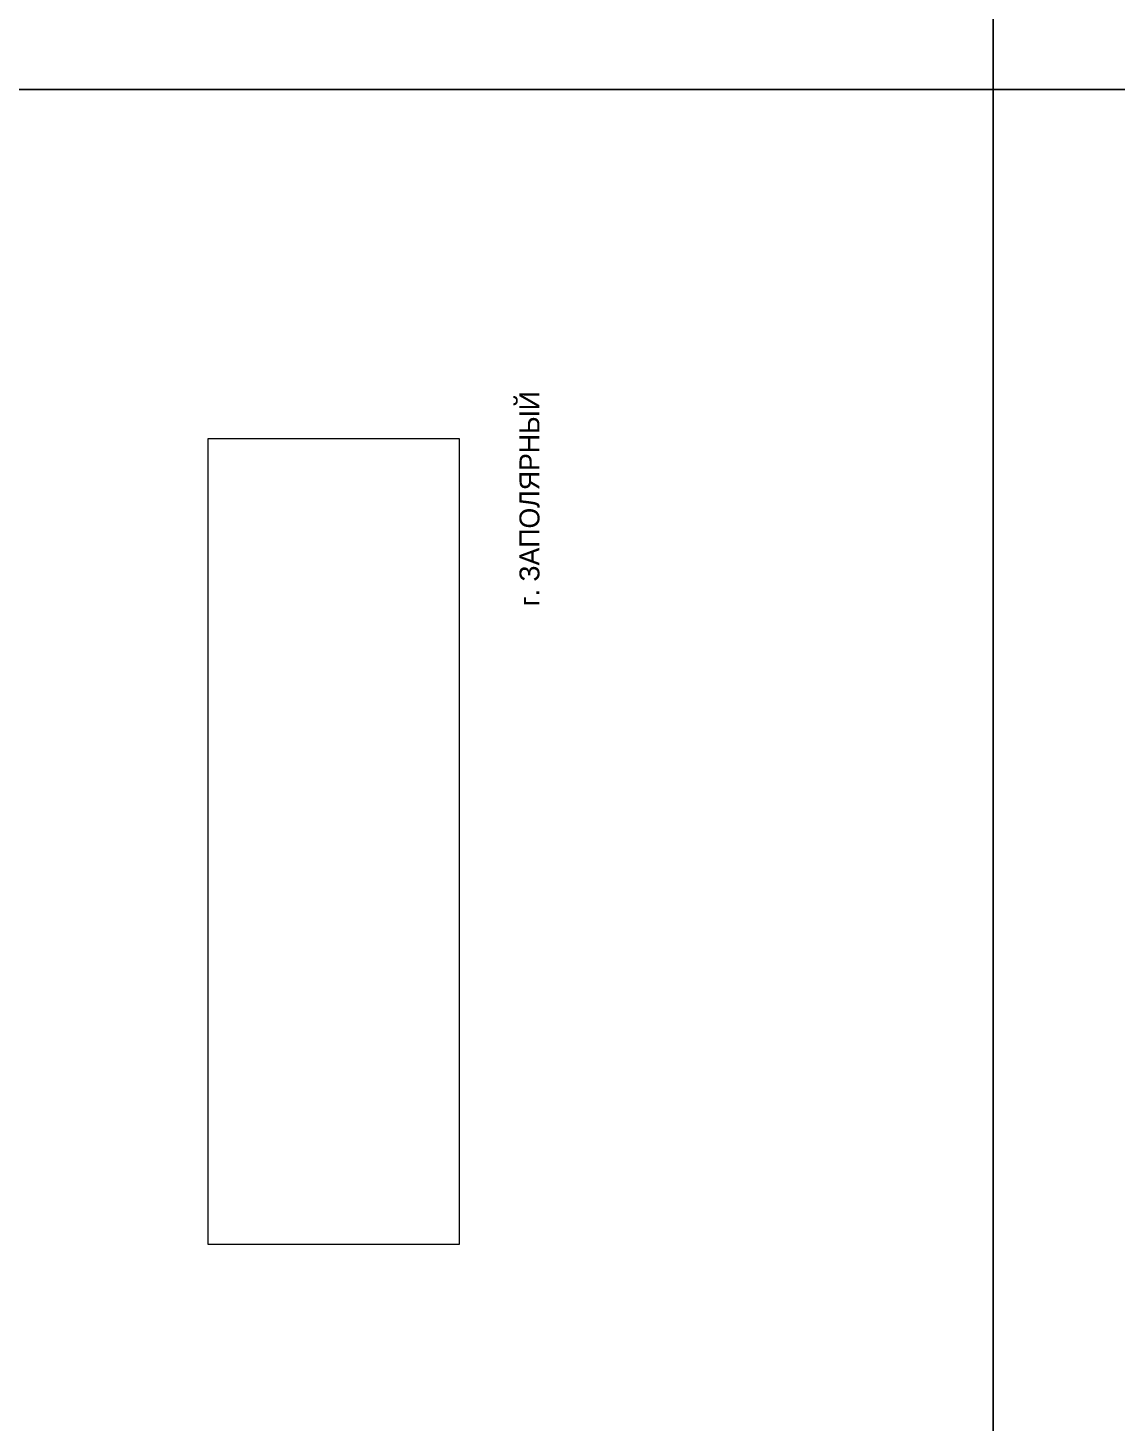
# Model space of a CAD drawing. Header units: millimetres. Extents: x 13114 to 67229, y 22859 to 38520.
# Drawn here: x 22427.9 to 22580.6, y 35762.7 to 35958.3 of the extents above; entities that cross this region are included whole.
import ezdxf

# ---------------------------------------------------------------- set-up
doc = ezdxf.new("R2010")
doc.units = ezdxf.units.MM
doc.styles.add('обычный', font='arial.ttf')
picture_1 = doc.add_image_def('image1.jpg', size_in_pixel=(337, 105))

msp = doc.modelspace()

# ---------------------------------------------------------------- linework, layer by layer
at = {"color": 5, "lineweight": 0}
for points in [[(21963.37, 35949.67), (22563.37, 35949.67), (22563.37, 36344.67), (21963.37, 36344.67)], [(22563.37, 35949.67), (23163.37, 35949.67), (23163.37, 36344.67), (22563.37, 36344.67)], [(21963.37, 35554.67), (22563.37, 35554.67), (22563.37, 35949.67), (21963.37, 35949.67)], [(22563.37, 35554.67), (23163.37, 35554.67), (23163.37, 35949.67), (22563.37, 35949.67)]]:
    msp.add_lwpolyline(points, close=True, dxfattribs=at)

# ---------------------------------------------------------------- texts
at = {"lineweight": 0, "insert": (22498.3, 35892.26), "char_height": 2.8, "width": 126.6484, "attachment_point": 5, "rotation": 90, "style": 'обычный'}
msp.add_mtext('\\pi-8.4,l8.4,t8.4;{\\fProxima Nova Rg|b0|i0|c204|p2;г. ЗАПОЛЯРНЫЙ\\H1.6404x; }', dxfattribs=at)

# ---------------------------------------------------------------- pictures from other files: only their frames are drawn
at = {"color": 7, "lineweight": 0, "true_color": 0xf5f5ff}
image = msp.add_image(picture_1, insert=(22488.43, 35787.59), size_in_units=(113.11, 35.24), rotation=90, dxfattribs=at)
image.dxf.flags = 7

doc.saveas('drawing.dxf')
